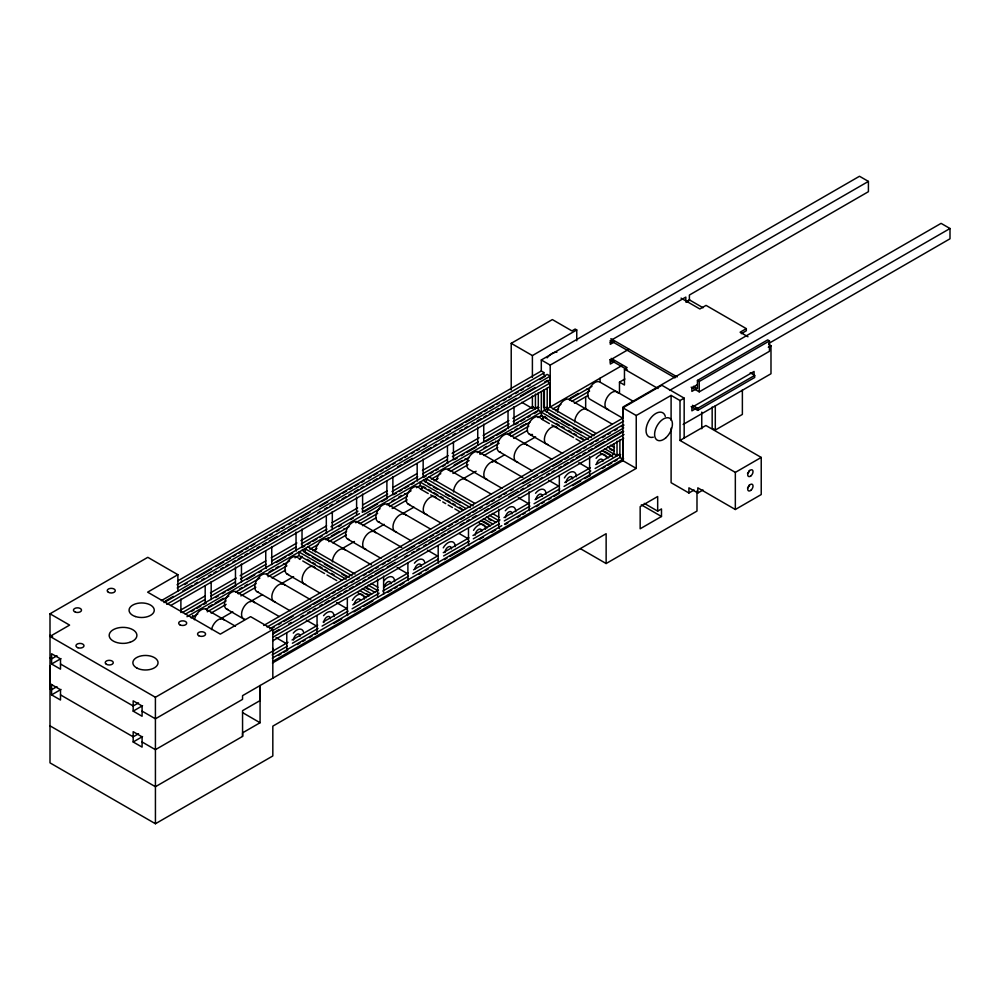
<?xml version="1.0" encoding="UTF-8"?>
<svg xmlns="http://www.w3.org/2000/svg" width="1000" height="1000" viewBox="0 0 1000 1000"><rect width="100%" height="100%" fill="white"/><g stroke="black" fill="none" stroke-linecap="round" stroke-linejoin="round"><path stroke-width="1.5" d="M50 666.188L50 762.862L155.438 823.737L272.825 755.962L272.825 726.137L606.138 533.7L606.138 563.525L580.588 548.775M155.438 823.737L155.412 697.275L272.825 629.487L272.825 678.175M50 725.837L155.438 786.712L242.575 736.4L242.575 732.837L260.075 722.738L260.075 685.562M541.3 370.838L541.3 359.975L859.5 176.262L868.413 181.412L868.413 191.688L689.388 295.05L689.388 299.875L703.05 307.762M595.988 433.413L550.225 406.987L550.212 365.112L868.413 181.412M585.662 408L585.662 396.812M619.475 392.762L619.475 382.125L624.85 379.025M272.438 663.012L622.888 460.675L622.888 407.812L661.9 385.3L684.163 398.137L684.163 438.05M611.15 358.375L627.137 367.612L624.462 369.15L624.462 385.012L619.475 382.125M142.088 741.975L155.412 749.675L242.55 699.362L242.55 695.662L636.237 468.387L636.237 415.525L671.1 395.4L680.013 400.538L684.163 398.137M671.1 428.137L671.1 482.7L688.913 492.987L688.913 487.837L697.825 492.987L697.825 487.837L735.337 509.5L761.225 494.55L761.225 457.438L735.337 472.388L680.013 440.45L680.013 400.538M685.825 300.7L685.825 297.1L610.3 340.712L610.3 344.312L614.35 341.975M696.988 490.962L696.988 511.075L606.138 563.525M691.162 387.188L699.237 391.85L769.45 351.3L769.45 340.925L767.675 339.9L697.45 380.438L697.45 388.675L693.4 386.325M691.125 406.613L697.675 410.387L697.675 408.338L754.688 375.425L750.25 372.75M699.237 391.85L699.237 381.475L769.45 340.925M701.762 428.775L701.762 412.113M712.163 407.038L712.163 428.237L715.3 430.05L742.375 414.412L742.375 389.862M715.3 430.05L715.3 405.812M735.337 509.5L735.337 472.388M681.05 298.125L699.85 308.975L706.05 305.387L746.312 328.638L746.312 330.775L741.35 333.65M754.688 375.425L754.688 377.475L697.675 410.387M622.888 417.938L622.888 407.075L941.087 223.363L950 228.512L950 238.787L768.875 343.363M301.85 556.3L300.062 559.4L299.025 558.812L302.05 557.062M304.163 552.312L305.95 549.212M421.2 489.462L422.987 486.362L425.675 487.925M425.288 482.375L427.088 479.275M542.35 419.525L544.138 416.425L546.825 417.975M546.45 412.425L548.237 409.325M511.213 389.975L511.213 343.338L552.362 319.575L571.95 330.9L575.163 329.038L576.75 329.963L576.75 340.763M56.95 686.637L51.588 689.725L50 688.812L50 613.787L147.8 557.325L177.887 574.688L177.887 591.1M511.213 343.338L532.4 355.575L576.75 329.963M177.887 574.688L147.637 592.163L220.312 634.125L250.588 616.65L272.825 629.487M178.088 580.7L541.3 371L544.325 372.75L177.062 584.788M56.988 655.763L51.588 658.875L50 657.95M177.213 588L547.188 374.4L550.212 376.138L550.212 379.637L164.037 602.587M184.562 584.575L187.262 583.025M196.725 577.562L211.575 568.987M215.625 566.65L223.725 561.975M226.425 560.413L230.475 558.075M233.175 556.512L235.875 554.963M238.575 553.4L242.625 551.062M245.325 549.5L248.025 547.938M250.725 546.388L254.775 544.038M264.237 538.587L266.938 537.025M269.637 535.462L272.337 533.913M276.388 531.575L279.088 530.013M281.788 528.45L284.488 526.888M288.538 524.55L291.238 523M295.287 520.65L297.987 519.1M300.688 517.537L310.138 512.075M319.587 506.625L327.7 501.95M331.75 499.613L339.85 494.925M342.55 493.375L346.6 491.037M349.3 489.475L352 487.912M354.7 486.35L358.75 484.012M361.45 482.463L364.15 480.9M368.2 478.562L370.9 477M373.6 475.438L377.65 473.1M380.35 471.55L383.05 469.988M385.75 468.425L389.8 466.087M392.512 464.525L395.213 462.975M399.263 460.625L401.962 459.075M404.663 457.512L407.362 455.95M411.413 453.612L414.113 452.05M416.812 450.5L419.513 448.938M423.562 446.6L426.262 445.037M435.712 439.588L443.812 434.9M446.512 433.35L450.562 431.012M454.613 428.663L462.725 423.988M465.425 422.438L474.875 416.975M477.575 415.412L481.625 413.075M484.325 411.512L487.025 409.963M489.725 408.4L493.775 406.062M496.475 404.5L499.175 402.938M503.225 400.6L505.925 399.05M508.625 397.488L511.325 395.925M515.375 393.587L518.075 392.025M520.775 390.475L523.475 388.913M527.525 386.575L530.237 385.012M539.688 379.55L545.087 376.438L543.3 373.338M51.588 664.013L60.5 669.163L60.5 658.875L51.588 653.737L51.588 664.013L60.975 658.6M161.337 600.65L550.212 376.138M610.3 342.512L612.975 340.962M165.275 601.05L173.375 596.375M182.825 590.913L192.275 585.45M194.975 583.9L197.675 582.337M201.725 580L204.425 578.438M208.475 576.1L211.175 574.538M213.875 572.987L216.575 571.425M220.625 569.087L223.325 567.525M226.038 565.962L228.738 564.412M232.787 562.075L235.487 560.513M238.188 558.95L242.237 556.613M244.938 555.05L247.638 553.5M250.338 551.938L254.387 549.6M257.087 548.038L259.788 546.475M262.488 544.925L266.537 542.575M269.237 541.025L277.337 536.35M281.388 534L285.438 531.663M288.137 530.112L296.25 525.425M300.3 523.088L308.4 518.413M317.85 512.962L320.55 511.4M324.6 509.062L327.3 507.5M330 505.938L332.7 504.387M336.75 502.038L339.45 500.487M342.15 498.925L346.2 496.587M348.9 495.025L351.6 493.462M354.3 491.912L358.35 489.575M361.05 488.013L363.762 486.45M366.463 484.888L370.513 482.55M373.212 481L377.262 478.663M379.963 477.1L382.663 475.538M385.363 473.975L389.412 471.637M397.512 466.962L401.562 464.625M404.263 463.062L412.362 458.387M421.812 452.925L431.275 447.475M433.975 445.913L436.675 444.35M440.725 442.013L443.425 440.462M446.125 438.9L448.825 437.337M452.875 435L455.575 433.438M459.625 431.1L462.325 429.55M465.025 427.987L467.725 426.425M471.775 424.087L474.475 422.525M477.175 420.975L481.225 418.625M483.925 417.075L486.625 415.513M489.325 413.95L493.375 411.613M496.075 410.05L498.787 408.5M501.488 406.938L505.538 404.6M508.237 403.038L516.337 398.363M520.388 396.025L535.237 387.45M544.688 381.987L547.388 380.438L549.175 383.525M686.85 301.35L689.388 299.875M686.025 302.337L689.837 300.138M166.737 604.325L550.212 382.938L550.225 406.987M170.787 605.487L550.225 386.413M628.862 349.237L610.3 359.95L610.3 364.062L614.275 361.763M180.775 610L205.075 595.975M210.475 592.85L236.125 578.05M240.175 575.712L265.825 560.9M271.225 557.775L296.875 542.975M300.925 540.638L326.575 525.825M331.975 522.7L357.625 507.9M363.025 504.775L387.325 490.75M392.725 487.638L417.025 473.6M422.425 470.487L448.075 455.675M452.125 453.338L479.137 437.75M483.188 435.412L508.837 420.6M512.888 418.263L533.138 406.575M610.3 362L612.975 360.462M182.45 612.525L205.4 599.275M210.8 596.163L235.425 581.95M240.5 579.012L266.15 564.2M271.55 561.087L296.175 546.875M301.25 543.938L326.9 529.125M330.95 526.788L357.95 511.2M362 508.862L387.65 494.05M392.025 491.538L417.675 476.725M422.75 473.787L447.375 459.575M452.45 456.637L478.425 441.65M483.5 438.713L509.15 423.9M513.2 421.562L537.825 407.35M185.312 614.175L359.462 513.638M362.163 512.075L539.012 409.963M191.312 611.55L194.013 609.987M196.713 608.425L200.763 606.087M203.463 604.525L206.163 602.975M215.613 597.513L218.312 595.95M222.362 593.612L225.062 592.062M227.763 590.5L235.863 585.825M246.663 579.587L254.762 574.913M258.812 572.575L261.512 571.013M276.363 562.438L285.812 556.987M288.512 555.425L292.562 553.088M302.013 547.625L304.713 546.075M307.413 544.513L310.113 542.95M312.812 541.4L316.863 539.062M319.562 537.5L322.262 535.938M338.462 526.587L341.163 525.025M350.613 519.575L353.312 518.013M364.113 511.775L377.612 503.988M381.662 501.65L387.062 498.525M393.812 494.625L396.512 493.075M399.212 491.512L401.912 489.95M404.613 488.4L408.663 486.05M411.362 484.5L414.062 482.938M423.512 477.488L426.213 475.925M430.262 473.587L432.962 472.025M435.662 470.462L438.363 468.913M442.413 466.575L445.112 465.012M454.562 459.55L457.262 458M461.312 455.662L464.012 454.1M466.712 452.537L476.163 447.088M485.613 441.625L493.713 436.95M496.413 435.387L505.863 429.938M515.312 424.487L518.013 422.925M520.712 421.362L524.763 419.025M527.463 417.463L530.163 415.913M534.212 413.575L536.912 412.013M51.588 684.587L51.588 694.875L60.975 689.45M186.988 616.7L621.825 365.65M208.463 606.962L212.512 604.625M215.212 603.062L223.312 598.387M239.513 589.038L242.213 587.475M244.913 585.925L247.613 584.362M269.212 571.888L273.263 569.55M275.963 567.987L278.663 566.438M325.913 539.15L328.612 537.6M331.312 536.038L339.412 531.362M367.762 514.987L370.462 513.438M392.062 500.962L394.762 499.4M398.812 497.062L401.512 495.513M454.162 465.112L462.262 460.438M483.862 447.962L486.562 446.4M490.613 444.062L493.312 442.5M508.175 433.938L512.225 431.587M514.925 430.037L517.625 428.475M520.325 426.912L524.375 424.575M570.275 398.075L578.375 393.4M191.038 617.863L197.787 613.962M205.888 609.288L228.837 596.038M235.588 592.137L259.887 578.1M266.637 574.212L289.587 560.962M294.988 557.837L299.037 555.5L342.1 580.375M309.837 549.263L317.938 544.587M326.037 539.913L348.988 526.663M355.737 522.762L380.037 508.738M386.788 504.837L411.087 490.812M416.488 487.688L420.538 485.35M431.337 479.113L440.788 473.663M447.537 469.762L469.137 457.3M477.238 452.612L498.837 440.15M508.288 434.688L529.888 422.225M537.987 417.55L542.038 415.2M552.837 408.975L560.938 404.288M569.038 399.613L591.987 386.362M207.237 611.8L226.137 600.887M238.287 593.875L256.15 583.562M267.987 576.725L286.887 565.825M312.85 550.825L316.9 548.488M328.738 541.663L346.6 531.337M359.787 523.725L377.65 513.413M389.487 506.587L407.35 496.262M420.538 488.65L423.237 487.1M434.038 480.863L438.088 478.525M450.238 471.512L469.137 460.6M479.938 454.363L499.162 443.263M510.988 436.438L528.862 426.112M542.038 418.512L545.062 416.763M555.538 410.712L558.562 408.975M571.737 401.362L589.612 391.037M211.112 613.062L226.137 604.388M240.863 595.887L255.837 587.238M271.962 577.925L285.538 570.087M332.788 542.812L346.325 534.987M362.488 525.662L376.075 517.812M392.188 508.512L407.175 499.862M452.938 473.438L468.025 464.738M483.988 455.513L497.775 447.562M513.688 438.363L527.513 430.387M574.438 403.288L587.938 395.5M220.575 618.787L232.75 611.763M250.325 601.613L262.5 594.587M281.425 583.65L293.587 576.625M342.275 548.525L354.438 541.5M372.025 531.35L384.188 524.325M403.113 513.4L413.938 507.15M463.963 478.263L476.138 471.238M492.362 461.875L504.525 454.85M524.812 443.137L535.625 436.887M746.312 328.638L740.1 332.212L747.975 336.763M669.55 390.425L950 228.512M263.725 625.462L622.888 418.1M267.075 627.025L623.538 421.225M138.537 702.887L133.175 705.975L60.5 664.013M269.613 628.862L623.375 424.613M271.562 628.562L274.262 627.013M278.312 624.675L281.012 623.112M283.712 621.55L293.163 616.087M302.613 610.638L310.712 605.962M313.412 604.4L322.863 598.938M325.562 597.388L329.625 595.05M332.325 593.488L335.025 591.925M337.725 590.363L341.775 588.025M344.475 586.475L347.175 584.913M351.225 582.575L353.925 581.013M356.625 579.45L359.325 577.9M363.375 575.562L366.075 574M368.775 572.438L372.825 570.1M375.525 568.538L378.225 566.987M382.275 564.637L384.975 563.088M387.675 561.525L390.375 559.963M394.425 557.625L397.125 556.062M406.587 550.612L414.688 545.938M418.738 543.6L426.838 538.913M429.538 537.362L433.587 535.025M436.287 533.462L438.988 531.9M441.688 530.337L445.737 528M448.438 526.45L452.488 524.1M455.188 522.55L457.887 520.988M460.588 519.425L464.637 517.087M467.35 515.525L470.05 513.975M472.75 512.413L476.8 510.075M479.5 508.512L482.2 506.95M486.25 504.613L488.95 503.062M491.65 501.5L494.35 499.938M498.4 497.6L501.1 496.037M503.8 494.487L506.5 492.925M510.55 490.588L513.25 489.025M522.7 483.575L530.8 478.888M533.5 477.337L537.562 474.988M541.613 472.65L549.712 467.975M552.413 466.413L561.862 460.962M564.562 459.4L568.612 457.062M571.312 455.5L574.012 453.95M576.712 452.388L580.763 450.05M583.462 448.488L586.163 446.925M590.212 444.588L592.913 443.038M595.612 441.475L598.312 439.913M602.375 437.575L605.075 436.012M607.775 434.462L610.475 432.9M614.525 430.562L617.225 429M621.275 426.662L623.975 425.1M697.288 384.7L691.888 387.812L691.888 391.4L695.913 389.075M133.175 711.125L142.088 716.263L142.088 705.975L133.175 700.837L133.175 711.125L142.562 705.7M272.638 630.612L623.7 427.925M273.863 632.562L279.262 629.438M288.712 623.987L291.413 622.425M300.875 616.975L303.575 615.413M307.625 613.075L310.325 611.512M313.025 609.95L315.725 608.4M319.775 606.05L322.475 604.5M325.175 602.938L329.225 600.6M331.925 599.038L334.625 597.475M337.325 595.925L341.375 593.587M344.075 592.025L346.775 590.462M349.475 588.9L353.525 586.562M356.225 585.013L360.275 582.675M362.975 581.112L365.675 579.55M368.387 577.987L372.438 575.65M375.138 574.1L383.237 569.412M387.287 567.075L395.387 562.4M404.837 556.95L407.537 555.388M411.587 553.05L414.288 551.487M416.987 549.925L419.688 548.362M423.738 546.025L426.438 544.475M429.137 542.913L433.188 540.575M435.9 539.012L438.6 537.45M441.3 535.9L445.35 533.562M448.05 532L450.75 530.438M460.2 524.987L464.25 522.638M466.95 521.087L469.65 519.525M472.35 517.962L476.4 515.625M484.5 510.95L488.55 508.612M491.25 507.05L499.35 502.375M508.812 496.912L518.263 491.463M520.962 489.9L523.663 488.338M527.712 486L530.413 484.45M539.862 478.988L542.562 477.425M546.613 475.087L549.312 473.525M552.013 471.975L554.712 470.412M558.763 468.075L561.462 466.512M564.163 464.95L568.212 462.612M570.925 461.062L573.625 459.5M576.325 457.938L580.375 455.6M583.075 454.038L585.775 452.488M588.475 450.925L592.525 448.587M595.225 447.025L604.675 441.575M607.375 440.012L622.225 431.438M768.3 347.287L770.987 345.737L768.825 344.487M272.638 634.1L623.7 431.413M272.638 637.4L624.012 434.538M272.638 640.888L623.7 438.212M272.825 651.038L155.412 718.812L142.088 711.125M273.163 650.875L288.012 642.3M292.062 639.963L317.712 625.15M323.113 622.038L347.413 608M352.812 604.888L378.462 590.075M383.862 586.962L408.162 572.925M413.562 569.812L437.863 555.788M443.263 552.663L468.925 537.85M472.975 535.513L499.975 519.925M504.025 517.587L529.675 502.775M535.075 499.663L559.375 485.637M564.775 482.512L590.425 467.7M595.825 464.588L614.725 453.675M695.938 408.512L691.888 410.85L691.888 407.362L754.075 371.463L754.075 374.95M272.137 654.95L287.312 646.2M292.387 643.263L318.038 628.45M322.088 626.112L348.062 611.125M352.113 608.787L379.113 593.2M382.837 591.038L408.488 576.237M412.863 573.713L438.512 558.9M443.587 555.962L469.237 541.163M473.288 538.825L499.263 523.825M504.338 520.9L529.987 506.087M534.05 503.75L559.7 488.938M564.062 486.413L590.75 471.012M595.112 468.488L619.412 454.462M138.537 733.737L133.175 736.838L60.5 694.875M272.3 658.162L501.8 525.662M504.5 524.1L620.6 457.075M278.3 655.537L281 653.975M283.7 652.412L287.75 650.075M297.2 644.625L299.9 643.062M302.6 641.5L305.3 639.938M309.35 637.6L312.05 636.05M314.75 634.487L317.45 632.925M333.65 623.575L341.75 618.9M353.9 611.888L360.65 607.987M363.35 606.425L372.8 600.975M387.65 592.4L391.7 590.062M394.4 588.5L397.1 586.938M399.8 585.388L403.85 583.05M418.7 574.475L421.4 572.913M425.45 570.575L428.15 569.012M444.35 559.663L447.05 558.1M449.75 556.55L464.6 547.975M479.45 539.4L483.5 537.062M491.6 532.388L495.65 530.037M505.1 524.587L507.8 523.025M517.25 517.575L519.95 516.013M522.65 514.45L525.35 512.9M536.15 506.662L538.85 505.1M541.55 503.537L544.25 501.987M548.3 499.65L551 498.088M553.7 496.525L559.1 493.413M572.6 485.613L580.7 480.938M584.75 478.6L590.15 475.487M602.3 468.462L605 466.912M607.7 465.35L611.75 463.013M614.45 461.45L617.15 459.9M133.175 741.975L142.088 747.125L142.088 736.838L133.175 731.688L133.175 741.975L142.562 736.562M272.625 661.475L623.625 458.825M683.15 424.45L770.987 373.75L770.987 345.737M680.013 440.45L705.9 425.5L761.225 457.438M688.913 492.987L694.087 490M657.675 511.125L661.488 508.925L661.488 516.475L640.163 528.787L640.163 506.625L657.675 496.512L657.675 511.125L644.237 503.363M697.825 492.987L703 490M535.438 407.537L539.012 407.537M547.2 407.537L543.625 407.537L543.625 389.913M617.025 454.65L620.6 454.65M697.45 380.438L699.237 381.475M610.875 338.688L677.163 376.95M610.413 340.562L675.013 377.863M692.438 405.312L697.675 408.338M609.825 359.675L627.137 369.663M624.462 369.15L658.025 388.525M633.175 401.262L599.837 382.025A9.925 5.725 -60 0 0 589.913 387.75A9.925 5.725 -60 0 0 589.913 399.212L621.9 417.675M541.3 359.975L550.212 365.112M622.888 407.812L636.237 415.525M569.562 399.5L612.35 424.212M594 435.75L547.2 408.738L547.2 388.162M610.462 445.262L614.5 447.587M591.45 437.587L544.338 410.387L544.338 389.812M607.6 446.912L614.338 450.788M549.138 413.988L558.562 419.425M561.25 420.975L569.325 425.637M573.362 427.975L581.438 432.638M609.7 448.95L612.4 450.5M532.413 406.987L535.438 408.738L535.438 394.038M588.425 439.325L538.3 410.387L538.3 392.75M604.575 448.65L617.025 455.838L617.025 441.15M521.8 402.312L532.4 408.425L532.4 395.988M622.888 460.675L636.237 468.387M556.25 423.413L558.938 424.975M561.638 426.525L564.325 428.075M568.362 430.412L571.062 431.962M573.75 433.512L576.438 435.075M580.475 437.4L583.175 438.963M604.7 451.388L610.087 454.5M584.388 440.487L541.312 415.625L541.312 391.562M601.888 450.588L612.65 456.812M541.312 418.925L549.388 423.587M551.775 424.963L568.237 434.462M569.263 435.062L573.625 437.575M576 438.95L580.35 441.463M600.225 452.938L608.612 457.775M529.35 434.188L562.675 453.425M578.875 462.775L589.4 468.85M641.312 504.837L661.488 516.475M508.988 434.475L551.788 459.188M499.062 451.662L532.4 470.913M548.587 480.262L559.113 486.337M478.7 451.962L522.85 477.45M502.113 488.4L468.775 469.15A9.925 5.725 -60 0 1 469.462 456.587A9.925 5.725 -60 0 1 479.825 452.987M518.3 497.738L528.825 503.825M448.425 469.438L491.225 494.15M429.075 476.938L474.837 503.35M492.337 513.462L499.062 517.337M426.05 478.675L473.162 505.875M489.312 515.2L498.738 520.638M423.188 480.325L470.3 507.525M486.45 516.85L495.875 522.288M427.987 483.925L430.675 485.487M433.363 487.038L437.413 489.363M445.487 494.025L449.525 496.362M452.212 497.912L460.288 502.575M488.55 518.9L491.25 520.45M465.925 508.5L420.163 482.075L420.163 485.562L463.237 510.438M483.425 518.6L492.85 524.038M428.375 489.475L431.062 491.025M433.75 492.587L437.788 494.913M440.487 496.475L443.175 498.025M447.212 500.35L449.9 501.912M452.6 503.462L455.288 505.012M459.325 507.35L462.025 508.9M483.55 521.337L488.938 524.45M480.737 520.538L490.163 525.975M420.163 488.875L428.237 493.537M430.625 494.9L440.35 500.525M442.738 501.9L445.737 503.638M448.113 505.012L452.475 507.525M454.85 508.888L459.2 511.4M479.075 522.875L487.463 527.725M408.212 504.125L441.538 523.362M459.05 533.475L468.263 538.787M387.85 504.412L430.65 529.125M377.925 521.6L411.262 540.85M427.45 550.2L437.975 556.275M357.562 521.9L401.725 547.388M347.638 539.087L380.975 558.337M397.163 567.675L407.688 573.763M327.287 539.375L371.438 564.875M307.938 546.875L355.05 574.075M371.2 583.4L377.925 587.275M304.913 548.612L352.025 575.812M368.175 585.138L377.6 590.575M302.05 550.262L349.162 577.463M365.312 586.788L374.738 592.225M305.5 553.088L309.538 555.425M312.238 556.975L320.312 561.638M324.35 563.962L332.425 568.625M341.838 574.075L347.225 577.175M366.075 588.062L368.762 589.612M346.138 579.212L299.025 552.013L299.025 555.5M362.287 588.538L371.712 593.975M307.238 559.412L309.925 560.962M312.613 562.525L315.312 564.075M319.35 566.413L322.038 567.962M324.738 569.513L327.425 571.075M331.463 573.4L334.15 574.95M366.463 593.6L369.15 595.163M359.6 590.475L369.025 595.913M302.75 560.962L319.225 570.462M320.25 571.062L324.6 573.575M326.975 574.95L331.337 577.463M332.362 578.05L336.712 580.562M357.938 592.812L366.325 597.663M287.075 574.062L320.4 593.3M336.6 602.65L347.125 608.725M266.712 574.35L310.863 599.837M256.788 591.538L290.125 610.788M306.312 620.138L316.837 626.213M236.425 591.838L279.225 616.538M226.5 609.025L243.612 618.9M276.025 637.612L286.55 643.7M206.15 609.312L235.425 626.213M242.6 712.638L260.075 722.738M50 613.787L69.6 625.1L50 636.413L155.412 697.275M50 635.325L52.613 636.838M50 683.662L60.5 689.725L60.5 700.013L51.588 694.875M260.062 685.55L260.062 700.575L242.55 710.675L242.575 736.413M671.1 395.4L671.1 420.337M622.913 438.663L622.913 459.237L619.888 457.488L619.888 439.862M614 443.812L614 454.087M600.087 378.2L600.087 381.688M589.612 456.788L589.612 474.837M559.325 475.775L559.325 492.325M532.4 355.575L532.4 377.337M529.038 491.763L529.038 509.8M514.012 406.675L514.012 424.725M508.025 411.188L508.025 427.725M498.762 509.237L498.762 527.288M483.738 424.162L483.738 442.212M477.738 427.163L477.738 445.213M468.475 528.225L468.475 544.775M453.45 441.65L453.45 459.688M447.45 446.163L447.45 462.7A3 1.725 0 0 1 447.55 462.25M438.188 545.712L438.188 562.263A3 1.725 0 0 0 438.587 563.125M423.162 459.125L423.162 477.175M417.175 463.638L417.175 480.188A3 1.725 0 0 0 417.575 481.05M407.9 563.2L407.9 579.738M392.875 476.613L392.875 494.663M386.887 481.125L386.887 497.663M383.612 576.175L383.612 594.212M377.625 579.175L377.625 597.225M362.6 494.1L362.6 512.15M356.6 497.1L356.6 515.15M347.337 598.162L347.337 614.712A3 1.725 0 0 0 347.738 615.575M332.312 511.587L332.312 529.625M326.312 516.1L326.312 532.638A3 1.725 0 0 0 326.712 533.5M317.05 615.65L317.05 632.2M302.025 529.062L302.025 547.112M296.038 532.075L296.038 550.125M286.775 633.138L286.775 649.675M271.75 546.55L271.75 564.6M265.75 551.062L265.75 567.6M241.462 564.038L241.462 582.087M235.463 567.038L235.463 585.087M211.175 581.525L211.175 599.562M205.175 586.038L205.175 602.575A3 1.725 0 0 0 205.588 603.438M180.888 599L180.888 612.537M749.375 470.425A3.775 2.188 -60 0 1 747.487 473.7M749.375 484.825A3.775 2.188 -60 0 1 747.487 488.1M653.3 437.175A13.85 8 -60 0 1 648.913 420.775A13.85 8 -60 0 1 665.3 416.388M547.1 357.85A13.85 8 -60 0 1 556.9 352.2M468.875 545.638A3 1.725 0 0 1 468.575 545.225M529.438 510.675A3 1.725 0 0 1 529.15 510.25M499.637 528.513A3 1.725 0 0 1 498.862 527.737M590.013 475.7A3 1.725 0 0 1 589.712 475.288M317.45 633.062A3 1.725 0 0 1 317.15 632.638M408.312 580.612A3 1.725 0 0 1 408.013 580.188M287.175 650.55A3 1.725 0 0 1 286.875 650.125M387.287 498.537A3 1.725 0 0 1 386.987 498.113M447.85 463.562A3 1.725 0 0 1 447.55 463.15M508.425 428.6A3 1.725 0 0 1 508.125 428.175M296.438 550.988A3 1.725 0 0 1 296.137 550.575M266.15 568.475A3 1.725 0 0 1 265.85 568.05M453.537 491.962A9.925 5.725 -60 0 1 458.738 481.138A9.925 5.725 -60 0 1 466.637 480.35M436.675 479.85A9.925 5.725 -60 0 1 442.537 470.538A9.925 5.725 -60 0 1 449.538 470.475M505.262 510.75A9.925 5.725 -60 0 1 515.788 511.688M505.513 517.625A4.612 2.662 -60 0 1 508.762 511.975A4.612 2.662 -60 0 1 512.025 513.862M487.337 479.475A9.925 5.725 -60 0 1 485.875 467.562A9.925 5.725 -60 0 1 496.925 462.863M465.788 459.425A3 1.725 -60 0 1 465.238 458.638M535.538 493.263A9.925 5.725 -60 0 1 546.075 494.212M535.9 499.1A4.612 2.662 -60 0 1 539.475 494.288A4.612 2.662 -60 0 1 542.312 496.375M426.763 514.438A9.925 5.725 -60 0 1 425.312 502.525A9.925 5.725 -60 0 1 436.35 497.837M409.663 504.562A9.925 5.725 -60 0 1 408.212 492.663A9.925 5.725 -60 0 1 419.25 487.962M473.525 530.363A9.925 5.725 -60 0 1 481.175 524.188A9.925 5.725 -60 0 1 485.5 529.175M404.875 494.075A3 1.725 -60 0 1 404.675 493.612M475.225 535.112A4.612 2.662 -60 0 1 478.488 529.462A4.612 2.662 -60 0 1 481.75 531.35M396.475 531.925A9.925 5.725 -60 0 1 395.025 520.013A9.925 5.725 -60 0 1 406.075 515.325M379.375 522.05A9.925 5.725 -60 0 1 377.925 510.138A9.925 5.725 -60 0 1 388.963 505.45M444.938 552.6A4.612 2.662 -60 0 1 448.2 546.95A4.612 2.662 -60 0 1 451.463 548.837M443.237 547.85A9.925 5.725 -60 0 1 450.887 541.675A9.925 5.725 -60 0 1 455.225 546.663M586.925 389.487A3 1.725 -60 0 1 586.587 389.175M608.475 409.538A9.925 5.725 -60 0 1 607.013 397.625A9.925 5.725 -60 0 1 618.062 392.925M574.675 422.025A9.925 5.725 -60 0 1 579.875 411.2A9.925 5.725 -60 0 1 587.775 410.412M557.575 412.15A9.925 5.725 -60 0 1 562.775 401.325A9.925 5.725 -60 0 1 570.675 400.538M532.487 434.462A9.925 5.725 -60 0 1 528.737 423.862A9.925 5.725 -60 0 1 540.388 418.025M547.9 444.5A9.925 5.725 -60 0 1 546.45 432.587A9.925 5.725 -60 0 1 557.487 427.9M526.013 424.137A3 1.725 -60 0 1 525.8 423.675M596.475 464.137A4.612 2.662 -60 0 1 600.05 459.312A4.612 2.662 -60 0 1 602.875 461.413M596.112 458.3A9.925 5.725 -60 0 1 606.4 457.275M500.513 452.113A9.925 5.725 -60 0 1 499.062 440.2A9.925 5.725 -60 0 1 510.1 435.513M517.612 461.987A9.925 5.725 -60 0 1 516.163 450.075A9.925 5.725 -60 0 1 527.2 445.387M495.737 441.625A3 1.725 -60 0 1 495.525 441.163M566.075 482.663A4.612 2.662 -60 0 1 569.338 477.013A4.612 2.662 -60 0 1 572.6 478.9M564.375 477.912A9.925 5.725 -60 0 1 572.025 471.737A9.925 5.725 -60 0 1 576.35 476.725M305.625 584.375A9.925 5.725 -60 0 1 304.175 572.463A9.925 5.725 -60 0 1 315.212 567.775M288.525 574.5A9.925 5.725 -60 0 1 287.075 562.6A9.925 5.725 -60 0 1 298.113 557.9M284.525 564.462A3 1.725 -60 0 1 283.538 563.55M352.388 600.3A9.925 5.725 -60 0 1 360.037 594.125A9.925 5.725 -60 0 1 364.363 599.113M354.2 604.012A4.612 2.662 -60 0 1 357.35 599.4A4.612 2.662 -60 0 1 360.5 600.375M384.375 587.562A4.612 2.662 -60 0 1 387.638 581.912A4.612 2.662 -60 0 1 390.887 583.8M384.125 580.688A9.925 5.725 -60 0 1 394.65 581.625M315.3 552.025A9.925 5.725 -60 0 1 320.5 541.2A9.925 5.725 -60 0 1 328.4 540.413M332.4 561.9A9.925 5.725 -60 0 1 337.6 551.075A9.925 5.725 -60 0 1 345.5 550.288M211.5 629.6A9.925 5.725 -60 0 1 217.375 620.275A9.925 5.725 -60 0 1 224.363 620.225M272.575 648.062A9.925 5.725 -60 0 1 273.512 651.562M193.225 616.788A3 1.725 -60 0 1 192.613 615.413M194.4 619.725A9.925 5.725 -60 0 1 200.263 610.413A9.925 5.725 -60 0 1 207.262 610.35M227.963 609.475A9.925 5.725 -60 0 1 226.5 597.562A9.925 5.725 -60 0 1 237.55 592.863M245.062 619.35A9.925 5.725 -60 0 1 243.612 607.438A9.925 5.725 -60 0 1 254.65 602.737M293.275 633.138A9.925 5.725 -60 0 1 303.562 632.125M223.175 598.987A3 1.725 -60 0 1 222.963 598.513M293.525 640.013A4.612 2.662 -60 0 1 296.775 634.375A4.612 2.662 -60 0 1 300.038 636.25M366.2 549.412A9.925 5.725 -60 0 1 364.738 537.5A9.925 5.725 -60 0 1 375.788 532.8M349.1 539.538A9.925 5.725 -60 0 1 347.638 527.625A9.925 5.725 -60 0 1 358.688 522.925M414.762 569.038A4.612 2.662 -60 0 1 418.338 564.225A4.612 2.662 -60 0 1 421.175 566.312M414.412 563.2A9.925 5.725 -60 0 1 424.7 562.188M344.312 529.05A3 1.725 -60 0 1 344.1 528.575M275.35 601.862A9.925 5.725 -60 0 1 273.888 589.95A9.925 5.725 -60 0 1 284.938 585.262M258.238 591.987A9.925 5.725 -60 0 1 256.788 580.075A9.925 5.725 -60 0 1 267.825 575.388M323.55 615.662A9.925 5.725 -60 0 1 334.087 616.6M323.8 622.537A4.612 2.662 -60 0 1 327.062 616.888A4.612 2.662 -60 0 1 330.325 618.775M129.963 642.312L126.625 643.112A13.85 8 0 0 1 109.388 633.987A13.85 8 0 0 1 130.988 628.825A13.85 8 0 0 1 129.963 642.312M108.4 592.3A4.025 2.325 0 0 0 115.138 591.263A4.025 2.325 0 0 0 110.2 588.413A4.025 2.325 0 0 0 108.4 592.3M77.95 647.75A4.025 2.325 0 0 0 84 645.738A4.025 2.325 0 0 0 77.95 643.725A4.025 2.325 0 0 0 77.95 647.75M75.462 612.163A4.025 2.325 0 0 0 81.512 610.15A4.025 2.325 0 0 0 75.462 608.138A4.025 2.325 0 0 0 75.462 612.163M179.838 624.8A4.025 2.325 0 0 0 186.575 623.763A4.025 2.325 0 0 0 181.637 620.913A4.025 2.325 0 0 0 179.838 624.8M136.975 668.1A12.6 7.275 0 0 0 157.762 664.275A12.6 7.275 0 0 0 141.637 655.8A12.6 7.275 0 0 0 136.975 668.1M198.713 635.7A4.025 2.325 0 0 0 205.45 634.663A4.025 2.325 0 0 0 200.512 631.812A4.025 2.325 0 0 0 198.713 635.7M106.388 664.287A4.025 2.325 0 0 0 113.138 663.25A4.025 2.325 0 0 0 108.2 660.4A4.025 2.325 0 0 0 106.388 664.287M135.363 616.525A12.6 7.275 0 0 0 154.262 610.225A12.6 7.275 0 0 0 135.363 603.925A12.6 7.275 0 0 0 135.363 616.525M751.05 475.763A3.775 2.188 -60 0 0 752.237 469.913A3.775 2.188 -60 0 0 747.775 473.875A3.775 2.188 -60 0 0 751.05 475.763M751.05 490.163A3.775 2.188 -60 0 0 752.237 484.3A3.775 2.188 -60 0 0 747.775 488.275A3.775 2.188 -60 0 0 751.05 490.163M665.812 437.812A12.6 7.275 -60 0 0 669.812 418.3A12.6 7.275 -60 0 0 654.9 431.512A12.6 7.275 -60 0 0 665.812 437.812"/></g></svg>
